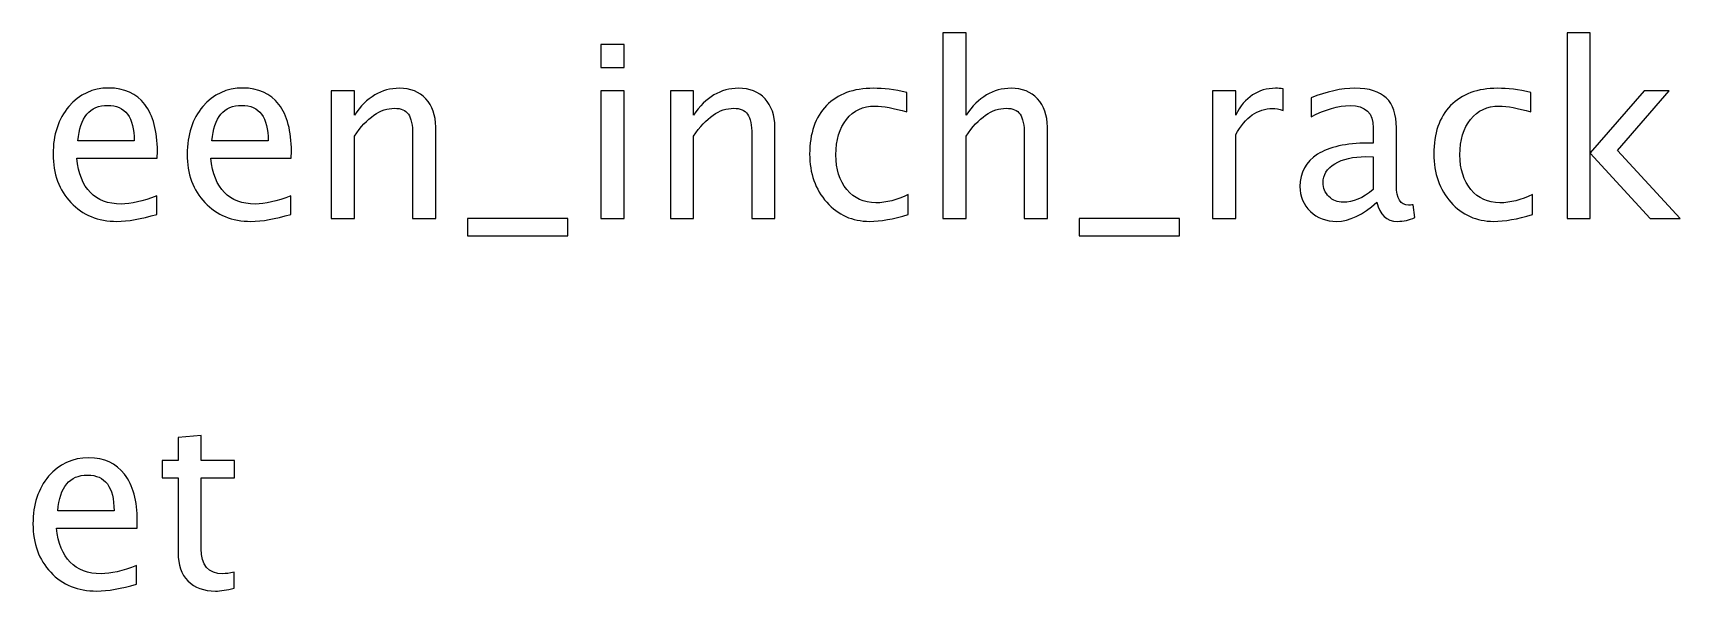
# Model space of a CAD drawing. Header units: centimetres. Extents: x -11.7 to 11.7, y -12.7 to 14.1.
# Drawn here: x 2.97 to 11.67, y 11.2 to 14.15 of the extents above; entities that cross this region are included whole.
import ezdxf

# ---------------------------------------------------------------- set-up
doc = ezdxf.new("R2010")
doc.units = ezdxf.units.CM
doc.header["$MEASUREMENT"] = 0
doc.layers.add('Layer 1', color=7, linetype='Continuous')

msp = doc.modelspace()

# ---------------------------------------------------------------- linework, layer by layer
at = {"layer": 'Layer 1'}
for points, knots in [([(5.97143, 13.96673), (5.97143, 13.96673), (5.97143, 14.08865), (5.97143, 14.08865), (5.97143, 14.08865), (5.97143, 14.08865), (6.09335, 14.08865), (6.09335, 14.08865), (6.09335, 14.08865), (6.09335, 14.08865), (6.09335, 13.96673), (6.09335, 13.96673), (6.09335, 13.96673), (6.09335, 13.96673), (5.97143, 13.96673), (5.97143, 13.96673)], [0, 0, 0, 0, 0.2, 0.2, 0.2, 0.2, 0.4, 0.4, 0.4, 0.4, 0.6, 0.6, 0.6, 0.6, 1, 1, 1, 1]), ([(7.77716, 13.17044), (7.77716, 13.17044), (7.77716, 14.14961), (7.77716, 14.14961), (7.77716, 14.14961), (7.77716, 14.14961), (7.89908, 14.14961), (7.89908, 14.14961), (7.89908, 14.14961), (7.89908, 14.14961), (7.89908, 13.71633), (7.89908, 13.71633), (7.89908, 13.71633), (7.96364, 13.81052), (8.0428, 13.85751), (8.13636, 13.85751), (8.13636, 13.85751), (8.1952, 13.85751), (8.24198, 13.8391), (8.27648, 13.80205), (8.27648, 13.80205), (8.31098, 13.76522), (8.32834, 13.71548), (8.32834, 13.65325), (8.32834, 13.65325), (8.32834, 13.65325), (8.32834, 13.17044), (8.32834, 13.17044), (8.32834, 13.17044), (8.32834, 13.17044), (8.20642, 13.17044), (8.20642, 13.17044), (8.20642, 13.17044), (8.20642, 13.17044), (8.20642, 13.61346), (8.20642, 13.61346), (8.20642, 13.61346), (8.20642, 13.66341), (8.19901, 13.69897), (8.18441, 13.72014), (8.18441, 13.72014), (8.16959, 13.74152), (8.14525, 13.7521), (8.11117, 13.7521), (8.11117, 13.7521), (8.03624, 13.7521), (7.96554, 13.70321), (7.89908, 13.60542), (7.89908, 13.60542), (7.89908, 13.60542), (7.89908, 13.17044), (7.89908, 13.17044), (7.89908, 13.17044), (7.89908, 13.17044), (7.77716, 13.17044), (7.77716, 13.17044)], [0, 0, 0, 0, 0.0666667, 0.0666667, 0.0666667, 0.0666667, 0.1333333, 0.1333333, 0.1333333, 0.1333333, 0.2, 0.2, 0.2, 0.2, 0.2666667, 0.2666667, 0.2666667, 0.2666667, 0.3333333, 0.3333333, 0.3333333, 0.3333333, 0.4, 0.4, 0.4, 0.4, 0.4666667, 0.4666667, 0.4666667, 0.4666667, 0.5333333, 0.5333333, 0.5333333, 0.5333333, 0.6, 0.6, 0.6, 0.6, 0.6666667, 0.6666667, 0.6666667, 0.6666667, 0.7333333, 0.7333333, 0.7333333, 0.7333333, 0.8, 0.8, 0.8, 0.8, 0.8666667, 0.8666667, 0.8666667, 0.8666667, 1, 1, 1, 1]), ([(11.07175, 13.17044), (11.07175, 13.17044), (11.07175, 14.14961), (11.07175, 14.14961), (11.07175, 14.14961), (11.07175, 14.14961), (11.19367, 14.14961), (11.19367, 14.14961), (11.19367, 14.14961), (11.19367, 14.14961), (11.19367, 13.51694), (11.19367, 13.51694), (11.19367, 13.51694), (11.19367, 13.51694), (11.47942, 13.84354), (11.47942, 13.84354), (11.47942, 13.84354), (11.47942, 13.84354), (11.61108, 13.84354), (11.61108, 13.84354), (11.61108, 13.84354), (11.61108, 13.84354), (11.33803, 13.52943), (11.33803, 13.52943), (11.33803, 13.52943), (11.33803, 13.52943), (11.66823, 13.17044), (11.66823, 13.17044), (11.66823, 13.17044), (11.66823, 13.17044), (11.51117, 13.17044), (11.51117, 13.17044), (11.51117, 13.17044), (11.51117, 13.17044), (11.19367, 13.51567), (11.19367, 13.51567), (11.19367, 13.51567), (11.19367, 13.51567), (11.19367, 13.17044), (11.19367, 13.17044), (11.19367, 13.17044), (11.19367, 13.17044), (11.07175, 13.17044), (11.07175, 13.17044)], [0, 0, 0, 0, 0.0833333, 0.0833333, 0.0833333, 0.0833333, 0.1666667, 0.1666667, 0.1666667, 0.1666667, 0.25, 0.25, 0.25, 0.25, 0.3333333, 0.3333333, 0.3333333, 0.3333333, 0.4166667, 0.4166667, 0.4166667, 0.4166667, 0.5, 0.5, 0.5, 0.5, 0.5833333, 0.5833333, 0.5833333, 0.5833333, 0.6666667, 0.6666667, 0.6666667, 0.6666667, 0.75, 0.75, 0.75, 0.75, 0.8333333, 0.8333333, 0.8333333, 0.8333333, 1, 1, 1, 1]), ([(3.62701, 13.19203), (3.5451, 13.16748), (3.47503, 13.1552), (3.41661, 13.1552), (3.41661, 13.1552), (3.31692, 13.1552), (3.23585, 13.18822), (3.17341, 13.25405), (3.17341, 13.25405), (3.11097, 13.31988), (3.07964, 13.40518), (3.07964, 13.51017), (3.07964, 13.51017), (3.07964, 13.61198), (3.10716, 13.69559), (3.1624, 13.76099), (3.1624, 13.76099), (3.21765, 13.82618), (3.28834, 13.85878), (3.37449, 13.85878), (3.37449, 13.85878), (3.45598, 13.85878), (3.51906, 13.82978), (3.56351, 13.77179), (3.56351, 13.77179), (3.60796, 13.71379), (3.63019, 13.63166), (3.63019, 13.52519), (3.63019, 13.52519), (3.63019, 13.52519), (3.62955, 13.48794), (3.62955, 13.48794), (3.62955, 13.48794), (3.62955, 13.48794), (3.2041, 13.48794), (3.2041, 13.48794), (3.2041, 13.48794), (3.22188, 13.32707), (3.30041, 13.24664), (3.43947, 13.24664), (3.43947, 13.24664), (3.49049, 13.24664), (3.55293, 13.26103), (3.62701, 13.28982), (3.62701, 13.28982), (3.62701, 13.28982), (3.62701, 13.19203), (3.62701, 13.19203)], [0, 0, 0, 0, 0.0769231, 0.0769231, 0.0769231, 0.0769231, 0.1538462, 0.1538462, 0.1538462, 0.1538462, 0.2307692, 0.2307692, 0.2307692, 0.2307692, 0.3076923, 0.3076923, 0.3076923, 0.3076923, 0.3846154, 0.3846154, 0.3846154, 0.3846154, 0.4615385, 0.4615385, 0.4615385, 0.4615385, 0.5384615, 0.5384615, 0.5384615, 0.5384615, 0.6153846, 0.6153846, 0.6153846, 0.6153846, 0.6923077, 0.6923077, 0.6923077, 0.6923077, 0.7692308, 0.7692308, 0.7692308, 0.7692308, 0.8461538, 0.8461538, 0.8461538, 0.8461538, 1, 1, 1, 1]), ([(4.33461, 13.19203), (4.2527, 13.16748), (4.18263, 13.1552), (4.12421, 13.1552), (4.12421, 13.1552), (4.02452, 13.1552), (3.94345, 13.18822), (3.88101, 13.25405), (3.88101, 13.25405), (3.81857, 13.31988), (3.78724, 13.40518), (3.78724, 13.51017), (3.78724, 13.51017), (3.78724, 13.61198), (3.81476, 13.69559), (3.87, 13.76099), (3.87, 13.76099), (3.92525, 13.82618), (3.99594, 13.85878), (4.08209, 13.85878), (4.08209, 13.85878), (4.16358, 13.85878), (4.22666, 13.82978), (4.27111, 13.77179), (4.27111, 13.77179), (4.31556, 13.71379), (4.33779, 13.63166), (4.33779, 13.52519), (4.33779, 13.52519), (4.33779, 13.52519), (4.33715, 13.48794), (4.33715, 13.48794), (4.33715, 13.48794), (4.33715, 13.48794), (3.9117, 13.48794), (3.9117, 13.48794), (3.9117, 13.48794), (3.92948, 13.32707), (4.00801, 13.24664), (4.14707, 13.24664), (4.14707, 13.24664), (4.19809, 13.24664), (4.26053, 13.26103), (4.33461, 13.28982), (4.33461, 13.28982), (4.33461, 13.28982), (4.33461, 13.19203), (4.33461, 13.19203)], [0, 0, 0, 0, 0.0769231, 0.0769231, 0.0769231, 0.0769231, 0.1538462, 0.1538462, 0.1538462, 0.1538462, 0.2307692, 0.2307692, 0.2307692, 0.2307692, 0.3076923, 0.3076923, 0.3076923, 0.3076923, 0.3846154, 0.3846154, 0.3846154, 0.3846154, 0.4615385, 0.4615385, 0.4615385, 0.4615385, 0.5384615, 0.5384615, 0.5384615, 0.5384615, 0.6153846, 0.6153846, 0.6153846, 0.6153846, 0.6923077, 0.6923077, 0.6923077, 0.6923077, 0.7692308, 0.7692308, 0.7692308, 0.7692308, 0.8461538, 0.8461538, 0.8461538, 0.8461538, 1, 1, 1, 1]), ([(4.54818, 13.17044), (4.54818, 13.17044), (4.54818, 13.84354), (4.54818, 13.84354), (4.54818, 13.84354), (4.54818, 13.84354), (4.6701, 13.84354), (4.6701, 13.84354), (4.6701, 13.84354), (4.6701, 13.84354), (4.6701, 13.71633), (4.6701, 13.71633), (4.6701, 13.71633), (4.73466, 13.81052), (4.81382, 13.85751), (4.90738, 13.85751), (4.90738, 13.85751), (4.96622, 13.85751), (5.013, 13.8391), (5.0475, 13.80205), (5.0475, 13.80205), (5.082, 13.76522), (5.09936, 13.71548), (5.09936, 13.65325), (5.09936, 13.65325), (5.09936, 13.65325), (5.09936, 13.17044), (5.09936, 13.17044), (5.09936, 13.17044), (5.09936, 13.17044), (4.97744, 13.17044), (4.97744, 13.17044), (4.97744, 13.17044), (4.97744, 13.17044), (4.97744, 13.61346), (4.97744, 13.61346), (4.97744, 13.61346), (4.97744, 13.66341), (4.97003, 13.69897), (4.95543, 13.72014), (4.95543, 13.72014), (4.94061, 13.74152), (4.91627, 13.7521), (4.88219, 13.7521), (4.88219, 13.7521), (4.80726, 13.7521), (4.73656, 13.70321), (4.6701, 13.60542), (4.6701, 13.60542), (4.6701, 13.60542), (4.6701, 13.17044), (4.6701, 13.17044), (4.6701, 13.17044), (4.6701, 13.17044), (4.54818, 13.17044), (4.54818, 13.17044)], [0, 0, 0, 0, 0.0666667, 0.0666667, 0.0666667, 0.0666667, 0.1333333, 0.1333333, 0.1333333, 0.1333333, 0.2, 0.2, 0.2, 0.2, 0.2666667, 0.2666667, 0.2666667, 0.2666667, 0.3333333, 0.3333333, 0.3333333, 0.3333333, 0.4, 0.4, 0.4, 0.4, 0.4666667, 0.4666667, 0.4666667, 0.4666667, 0.5333333, 0.5333333, 0.5333333, 0.5333333, 0.6, 0.6, 0.6, 0.6, 0.6666667, 0.6666667, 0.6666667, 0.6666667, 0.7333333, 0.7333333, 0.7333333, 0.7333333, 0.8, 0.8, 0.8, 0.8, 0.8666667, 0.8666667, 0.8666667, 0.8666667, 1, 1, 1, 1]), ([(5.97143, 13.17044), (5.97143, 13.17044), (5.97143, 13.84354), (5.97143, 13.84354), (5.97143, 13.84354), (5.97143, 13.84354), (6.09335, 13.84354), (6.09335, 13.84354), (6.09335, 13.84354), (6.09335, 13.84354), (6.09335, 13.17044), (6.09335, 13.17044), (6.09335, 13.17044), (6.09335, 13.17044), (5.97143, 13.17044), (5.97143, 13.17044)], [0, 0, 0, 0, 0.2, 0.2, 0.2, 0.2, 0.4, 0.4, 0.4, 0.4, 0.6, 0.6, 0.6, 0.6, 1, 1, 1, 1]), ([(6.33846, 13.17044), (6.33846, 13.17044), (6.33846, 13.84354), (6.33846, 13.84354), (6.33846, 13.84354), (6.33846, 13.84354), (6.46038, 13.84354), (6.46038, 13.84354), (6.46038, 13.84354), (6.46038, 13.84354), (6.46038, 13.71633), (6.46038, 13.71633), (6.46038, 13.71633), (6.52494, 13.81052), (6.6041, 13.85751), (6.69766, 13.85751), (6.69766, 13.85751), (6.7565, 13.85751), (6.80328, 13.8391), (6.83778, 13.80205), (6.83778, 13.80205), (6.87228, 13.76522), (6.88964, 13.71548), (6.88964, 13.65325), (6.88964, 13.65325), (6.88964, 13.65325), (6.88964, 13.17044), (6.88964, 13.17044), (6.88964, 13.17044), (6.88964, 13.17044), (6.76772, 13.17044), (6.76772, 13.17044), (6.76772, 13.17044), (6.76772, 13.17044), (6.76772, 13.61346), (6.76772, 13.61346), (6.76772, 13.61346), (6.76772, 13.66341), (6.76031, 13.69897), (6.74571, 13.72014), (6.74571, 13.72014), (6.73089, 13.74152), (6.70655, 13.7521), (6.67247, 13.7521), (6.67247, 13.7521), (6.59754, 13.7521), (6.52684, 13.70321), (6.46038, 13.60542), (6.46038, 13.60542), (6.46038, 13.60542), (6.46038, 13.17044), (6.46038, 13.17044), (6.46038, 13.17044), (6.46038, 13.17044), (6.33846, 13.17044), (6.33846, 13.17044)], [0, 0, 0, 0, 0.0666667, 0.0666667, 0.0666667, 0.0666667, 0.1333333, 0.1333333, 0.1333333, 0.1333333, 0.2, 0.2, 0.2, 0.2, 0.2666667, 0.2666667, 0.2666667, 0.2666667, 0.3333333, 0.3333333, 0.3333333, 0.3333333, 0.4, 0.4, 0.4, 0.4, 0.4666667, 0.4666667, 0.4666667, 0.4666667, 0.5333333, 0.5333333, 0.5333333, 0.5333333, 0.6, 0.6, 0.6, 0.6, 0.6666667, 0.6666667, 0.6666667, 0.6666667, 0.7333333, 0.7333333, 0.7333333, 0.7333333, 0.8, 0.8, 0.8, 0.8, 0.8666667, 0.8666667, 0.8666667, 0.8666667, 1, 1, 1, 1]), ([(7.59407, 13.19076), (7.51512, 13.16705), (7.44696, 13.1552), (7.3896, 13.1552), (7.3896, 13.1552), (7.29858, 13.1552), (7.22323, 13.18886), (7.16333, 13.25595), (7.16333, 13.25595), (7.10343, 13.32326), (7.07337, 13.40814), (7.07337, 13.51038), (7.07337, 13.51038), (7.07337, 13.6196), (7.103, 13.7049), (7.16227, 13.76586), (7.16227, 13.76586), (7.22154, 13.82703), (7.3043, 13.85751), (7.41056, 13.85751), (7.41056, 13.85751), (7.46284, 13.85751), (7.52168, 13.85031), (7.58645, 13.83592), (7.58645, 13.83592), (7.58645, 13.83592), (7.58645, 13.73305), (7.58645, 13.73305), (7.58645, 13.73305), (7.51766, 13.75337), (7.46157, 13.76353), (7.41839, 13.76353), (7.41839, 13.76353), (7.35573, 13.76353), (7.30557, 13.74004), (7.2681, 13.69326), (7.2681, 13.69326), (7.23064, 13.64648), (7.2118, 13.58404), (7.2118, 13.50614), (7.2118, 13.50614), (7.2118, 13.43058), (7.23127, 13.36962), (7.27001, 13.32284), (7.27001, 13.32284), (7.30874, 13.27627), (7.35933, 13.25299), (7.4222, 13.25299), (7.4222, 13.25299), (7.47787, 13.25299), (7.53502, 13.26738), (7.59407, 13.29617), (7.59407, 13.29617), (7.59407, 13.29617), (7.59407, 13.19076), (7.59407, 13.19076)], [0, 0, 0, 0, 0.0666667, 0.0666667, 0.0666667, 0.0666667, 0.1333333, 0.1333333, 0.1333333, 0.1333333, 0.2, 0.2, 0.2, 0.2, 0.2666667, 0.2666667, 0.2666667, 0.2666667, 0.3333333, 0.3333333, 0.3333333, 0.3333333, 0.4, 0.4, 0.4, 0.4, 0.4666667, 0.4666667, 0.4666667, 0.4666667, 0.5333333, 0.5333333, 0.5333333, 0.5333333, 0.6, 0.6, 0.6, 0.6, 0.6666667, 0.6666667, 0.6666667, 0.6666667, 0.7333333, 0.7333333, 0.7333333, 0.7333333, 0.8, 0.8, 0.8, 0.8, 0.8666667, 0.8666667, 0.8666667, 0.8666667, 1, 1, 1, 1]), ([(9.20041, 13.17044), (9.20041, 13.17044), (9.20041, 13.84354), (9.20041, 13.84354), (9.20041, 13.84354), (9.20041, 13.84354), (9.32233, 13.84354), (9.32233, 13.84354), (9.32233, 13.84354), (9.32233, 13.84354), (9.32233, 13.71633), (9.32233, 13.71633), (9.32233, 13.71633), (9.3708, 13.81052), (9.44108, 13.85751), (9.53336, 13.85751), (9.53336, 13.85751), (9.54585, 13.85751), (9.55897, 13.85645), (9.57252, 13.85434), (9.57252, 13.85434), (9.57252, 13.85434), (9.57252, 13.74025), (9.57252, 13.74025), (9.57252, 13.74025), (9.55135, 13.74723), (9.53273, 13.75083), (9.51664, 13.75083), (9.51664, 13.75083), (9.43917, 13.75083), (9.3744, 13.70511), (9.32233, 13.61346), (9.32233, 13.61346), (9.32233, 13.61346), (9.32233, 13.17044), (9.32233, 13.17044), (9.32233, 13.17044), (9.32233, 13.17044), (9.20041, 13.17044), (9.20041, 13.17044)], [0, 0, 0, 0, 0.0909091, 0.0909091, 0.0909091, 0.0909091, 0.1818182, 0.1818182, 0.1818182, 0.1818182, 0.2727273, 0.2727273, 0.2727273, 0.2727273, 0.3636364, 0.3636364, 0.3636364, 0.3636364, 0.4545455, 0.4545455, 0.4545455, 0.4545455, 0.5454545, 0.5454545, 0.5454545, 0.5454545, 0.6363636, 0.6363636, 0.6363636, 0.6363636, 0.7272727, 0.7272727, 0.7272727, 0.7272727, 0.8181818, 0.8181818, 0.8181818, 0.8181818, 1, 1, 1, 1]), ([(10.06697, 13.25617), (9.99374, 13.18886), (9.92325, 13.1552), (9.85552, 13.1552), (9.85552, 13.1552), (9.79985, 13.1552), (9.75349, 13.17256), (9.71688, 13.20748), (9.71688, 13.20748), (9.68005, 13.24241), (9.66163, 13.28643), (9.66163, 13.33956), (9.66163, 13.33956), (9.66163, 13.41301), (9.69253, 13.46953), (9.75434, 13.5089), (9.75434, 13.5089), (9.81615, 13.54827), (9.90484, 13.56795), (10.02041, 13.56795), (10.02041, 13.56795), (10.02041, 13.56795), (10.04898, 13.56795), (10.04898, 13.56795), (10.04898, 13.56795), (10.04898, 13.56795), (10.04898, 13.64902), (10.04898, 13.64902), (10.04898, 13.64902), (10.04898, 13.72712), (10.00834, 13.76607), (9.92685, 13.76607), (9.92685, 13.76607), (9.86377, 13.76607), (9.79477, 13.74617), (9.72005, 13.70638), (9.72005, 13.70638), (9.72005, 13.70638), (9.72005, 13.80671), (9.72005, 13.80671), (9.72005, 13.80671), (9.80218, 13.84058), (9.87965, 13.85751), (9.95225, 13.85751), (9.95225, 13.85751), (10.02697, 13.85751), (10.08221, 13.84058), (10.11756, 13.8065), (10.11756, 13.8065), (10.15312, 13.77242), (10.1709, 13.71993), (10.1709, 13.64902), (10.1709, 13.64902), (10.1709, 13.64902), (10.1709, 13.34485), (10.1709, 13.34485), (10.1709, 13.34485), (10.1709, 13.27522), (10.19228, 13.24029), (10.23525, 13.24029), (10.23525, 13.24029), (10.24054, 13.24029), (10.24837, 13.24114), (10.25874, 13.24283), (10.25874, 13.24283), (10.25874, 13.24283), (10.26742, 13.1751), (10.26742, 13.1751), (10.26742, 13.1751), (10.23969, 13.16176), (10.20921, 13.1552), (10.17577, 13.1552), (10.17577, 13.1552), (10.11883, 13.1552), (10.08264, 13.18886), (10.06697, 13.25617)], [0, 0, 0, 0, 0.05, 0.05, 0.05, 0.05, 0.1, 0.1, 0.1, 0.1, 0.15, 0.15, 0.15, 0.15, 0.2, 0.2, 0.2, 0.2, 0.25, 0.25, 0.25, 0.25, 0.3, 0.3, 0.3, 0.3, 0.35, 0.35, 0.35, 0.35, 0.4, 0.4, 0.4, 0.4, 0.45, 0.45, 0.45, 0.45, 0.5, 0.5, 0.5, 0.5, 0.55, 0.55, 0.55, 0.55, 0.6, 0.6, 0.6, 0.6, 0.65, 0.65, 0.65, 0.65, 0.7, 0.7, 0.7, 0.7, 0.75, 0.75, 0.75, 0.75, 0.8, 0.8, 0.8, 0.8, 0.85, 0.85, 0.85, 0.85, 0.9, 0.9, 0.9, 0.9, 1, 1, 1, 1]), ([(10.88866, 13.19076), (10.80971, 13.16705), (10.74155, 13.1552), (10.68419, 13.1552), (10.68419, 13.1552), (10.59317, 13.1552), (10.51782, 13.18886), (10.45792, 13.25595), (10.45792, 13.25595), (10.39802, 13.32326), (10.36796, 13.40814), (10.36796, 13.51038), (10.36796, 13.51038), (10.36796, 13.6196), (10.39759, 13.7049), (10.45686, 13.76586), (10.45686, 13.76586), (10.51613, 13.82703), (10.59889, 13.85751), (10.70515, 13.85751), (10.70515, 13.85751), (10.75743, 13.85751), (10.81627, 13.85031), (10.88104, 13.83592), (10.88104, 13.83592), (10.88104, 13.83592), (10.88104, 13.73305), (10.88104, 13.73305), (10.88104, 13.73305), (10.81225, 13.75337), (10.75616, 13.76353), (10.71298, 13.76353), (10.71298, 13.76353), (10.65032, 13.76353), (10.60016, 13.74004), (10.56269, 13.69326), (10.56269, 13.69326), (10.52523, 13.64648), (10.50639, 13.58404), (10.50639, 13.50614), (10.50639, 13.50614), (10.50639, 13.43058), (10.52586, 13.36962), (10.5646, 13.32284), (10.5646, 13.32284), (10.60333, 13.27627), (10.65392, 13.25299), (10.71679, 13.25299), (10.71679, 13.25299), (10.77246, 13.25299), (10.82961, 13.26738), (10.88866, 13.29617), (10.88866, 13.29617), (10.88866, 13.29617), (10.88866, 13.19076), (10.88866, 13.19076)], [0, 0, 0, 0, 0.0666667, 0.0666667, 0.0666667, 0.0666667, 0.1333333, 0.1333333, 0.1333333, 0.1333333, 0.2, 0.2, 0.2, 0.2, 0.2666667, 0.2666667, 0.2666667, 0.2666667, 0.3333333, 0.3333333, 0.3333333, 0.3333333, 0.4, 0.4, 0.4, 0.4, 0.4666667, 0.4666667, 0.4666667, 0.4666667, 0.5333333, 0.5333333, 0.5333333, 0.5333333, 0.6, 0.6, 0.6, 0.6, 0.6666667, 0.6666667, 0.6666667, 0.6666667, 0.7333333, 0.7333333, 0.7333333, 0.7333333, 0.8, 0.8, 0.8, 0.8, 0.8666667, 0.8666667, 0.8666667, 0.8666667, 1, 1, 1, 1]), ([(3.21045, 13.57938), (3.21045, 13.57938), (3.50763, 13.57938), (3.50763, 13.57938), (3.50763, 13.57938), (3.50763, 13.70469), (3.46085, 13.76734), (3.36751, 13.76734), (3.36751, 13.76734), (3.27353, 13.76734), (3.22125, 13.70469), (3.21045, 13.57938)], [0, 0, 0, 0, 0.25, 0.25, 0.25, 0.25, 0.5, 0.5, 0.5, 0.5, 1, 1, 1, 1]), ([(3.91805, 13.57938), (3.91805, 13.57938), (4.21523, 13.57938), (4.21523, 13.57938), (4.21523, 13.57938), (4.21523, 13.70469), (4.16845, 13.76734), (4.07511, 13.76734), (4.07511, 13.76734), (3.98113, 13.76734), (3.92885, 13.70469), (3.91805, 13.57938)], [0, 0, 0, 0, 0.25, 0.25, 0.25, 0.25, 0.5, 0.5, 0.5, 0.5, 1, 1, 1, 1]), ([(10.04898, 13.32263), (10.04898, 13.32263), (10.04898, 13.49556), (10.04898, 13.49556), (10.04898, 13.49556), (10.04898, 13.49556), (10.00982, 13.49683), (10.00982, 13.49683), (10.00982, 13.49683), (9.94209, 13.49683), (9.88748, 13.48434), (9.84578, 13.45937), (9.84578, 13.45937), (9.80429, 13.43418), (9.78355, 13.40095), (9.78355, 13.35946), (9.78355, 13.35946), (9.78355, 13.33046), (9.79392, 13.30591), (9.81445, 13.2858), (9.81445, 13.2858), (9.8352, 13.26569), (9.86039, 13.25553), (9.89023, 13.25553), (9.89023, 13.25553), (9.94103, 13.25553), (9.99395, 13.27797), (10.04898, 13.32263)], [0, 0, 0, 0, 0.125, 0.125, 0.125, 0.125, 0.25, 0.25, 0.25, 0.25, 0.375, 0.375, 0.375, 0.375, 0.5, 0.5, 0.5, 0.5, 0.625, 0.625, 0.625, 0.625, 0.75, 0.75, 0.75, 0.75, 1, 1, 1, 1]), ([(5.26785, 13.079), (5.26785, 13.079), (5.26785, 13.17044), (5.26785, 13.17044), (5.26785, 13.17044), (5.26785, 13.17044), (5.79617, 13.17044), (5.79617, 13.17044), (5.79617, 13.17044), (5.79617, 13.17044), (5.79617, 13.079), (5.79617, 13.079), (5.79617, 13.079), (5.79617, 13.079), (5.26785, 13.079), (5.26785, 13.079)], [0, 0, 0, 0, 0.2, 0.2, 0.2, 0.2, 0.4, 0.4, 0.4, 0.4, 0.6, 0.6, 0.6, 0.6, 1, 1, 1, 1]), ([(8.49683, 13.079), (8.49683, 13.079), (8.49683, 13.17044), (8.49683, 13.17044), (8.49683, 13.17044), (8.49683, 13.17044), (9.02515, 13.17044), (9.02515, 13.17044), (9.02515, 13.17044), (9.02515, 13.17044), (9.02515, 13.079), (9.02515, 13.079), (9.02515, 13.079), (9.02515, 13.079), (8.49683, 13.079), (8.49683, 13.079)], [0, 0, 0, 0, 0.2, 0.2, 0.2, 0.2, 0.4, 0.4, 0.4, 0.4, 0.6, 0.6, 0.6, 0.6, 1, 1, 1, 1]), ([(4.03511, 11.21908), (3.99743, 11.20871), (3.96463, 11.20363), (3.9369, 11.20363), (3.9369, 11.20363), (3.87467, 11.20363), (3.8262, 11.22141), (3.79148, 11.25697), (3.79148, 11.25697), (3.75656, 11.29253), (3.7392, 11.34185), (3.7392, 11.40514), (3.7392, 11.40514), (3.7392, 11.40514), (3.7392, 11.80053), (3.7392, 11.80053), (3.7392, 11.80053), (3.7392, 11.80053), (3.65496, 11.80053), (3.65496, 11.80053), (3.65496, 11.80053), (3.65496, 11.80053), (3.65496, 11.89197), (3.65496, 11.89197), (3.65496, 11.89197), (3.65496, 11.89197), (3.7392, 11.89197), (3.7392, 11.89197), (3.7392, 11.89197), (3.7392, 11.89197), (3.7392, 12.01368), (3.7392, 12.01368), (3.7392, 12.01368), (3.7392, 12.01368), (3.86112, 12.02532), (3.86112, 12.02532), (3.86112, 12.02532), (3.86112, 12.02532), (3.86112, 11.89197), (3.86112, 11.89197), (3.86112, 11.89197), (3.86112, 11.89197), (4.03765, 11.89197), (4.03765, 11.89197), (4.03765, 11.89197), (4.03765, 11.89197), (4.03765, 11.80053), (4.03765, 11.80053), (4.03765, 11.80053), (4.03765, 11.80053), (3.86112, 11.80053), (3.86112, 11.80053), (3.86112, 11.80053), (3.86112, 11.80053), (3.86112, 11.42715), (3.86112, 11.42715), (3.86112, 11.42715), (3.86112, 11.3391), (3.89943, 11.29507), (3.97584, 11.29507), (3.97584, 11.29507), (3.99214, 11.29507), (4.01183, 11.29782), (4.03511, 11.30311), (4.03511, 11.30311), (4.03511, 11.30311), (4.03511, 11.21908), (4.03511, 11.21908)], [0, 0, 0, 0, 0.0555556, 0.0555556, 0.0555556, 0.0555556, 0.1111111, 0.1111111, 0.1111111, 0.1111111, 0.1666667, 0.1666667, 0.1666667, 0.1666667, 0.2222222, 0.2222222, 0.2222222, 0.2222222, 0.2777778, 0.2777778, 0.2777778, 0.2777778, 0.3333333, 0.3333333, 0.3333333, 0.3333333, 0.3888889, 0.3888889, 0.3888889, 0.3888889, 0.4444444, 0.4444444, 0.4444444, 0.4444444, 0.5, 0.5, 0.5, 0.5, 0.5555556, 0.5555556, 0.5555556, 0.5555556, 0.6111111, 0.6111111, 0.6111111, 0.6111111, 0.6666667, 0.6666667, 0.6666667, 0.6666667, 0.7222222, 0.7222222, 0.7222222, 0.7222222, 0.7777778, 0.7777778, 0.7777778, 0.7777778, 0.8333333, 0.8333333, 0.8333333, 0.8333333, 0.8888889, 0.8888889, 0.8888889, 0.8888889, 1, 1, 1, 1]), ([(3.52055, 11.24046), (3.43864, 11.21591), (3.36857, 11.20363), (3.31015, 11.20363), (3.31015, 11.20363), (3.21046, 11.20363), (3.12939, 11.23665), (3.06695, 11.30248), (3.06695, 11.30248), (3.00451, 11.36831), (2.97318, 11.45361), (2.97318, 11.5586), (2.97318, 11.5586), (2.97318, 11.66041), (3.0007, 11.74402), (3.05594, 11.80942), (3.05594, 11.80942), (3.11119, 11.87461), (3.18188, 11.90721), (3.26803, 11.90721), (3.26803, 11.90721), (3.34952, 11.90721), (3.4126, 11.87821), (3.45705, 11.82022), (3.45705, 11.82022), (3.5015, 11.76222), (3.52373, 11.68009), (3.52373, 11.57362), (3.52373, 11.57362), (3.52373, 11.57362), (3.52309, 11.53637), (3.52309, 11.53637), (3.52309, 11.53637), (3.52309, 11.53637), (3.09764, 11.53637), (3.09764, 11.53637), (3.09764, 11.53637), (3.11542, 11.3755), (3.19395, 11.29507), (3.33301, 11.29507), (3.33301, 11.29507), (3.38403, 11.29507), (3.44647, 11.30946), (3.52055, 11.33825), (3.52055, 11.33825), (3.52055, 11.33825), (3.52055, 11.24046), (3.52055, 11.24046)], [0, 0, 0, 0, 0.0769231, 0.0769231, 0.0769231, 0.0769231, 0.1538462, 0.1538462, 0.1538462, 0.1538462, 0.2307692, 0.2307692, 0.2307692, 0.2307692, 0.3076923, 0.3076923, 0.3076923, 0.3076923, 0.3846154, 0.3846154, 0.3846154, 0.3846154, 0.4615385, 0.4615385, 0.4615385, 0.4615385, 0.5384615, 0.5384615, 0.5384615, 0.5384615, 0.6153846, 0.6153846, 0.6153846, 0.6153846, 0.6923077, 0.6923077, 0.6923077, 0.6923077, 0.7692308, 0.7692308, 0.7692308, 0.7692308, 0.8461538, 0.8461538, 0.8461538, 0.8461538, 1, 1, 1, 1]), ([(3.10399, 11.62781), (3.10399, 11.62781), (3.40117, 11.62781), (3.40117, 11.62781), (3.40117, 11.62781), (3.40117, 11.75312), (3.35439, 11.81577), (3.26105, 11.81577), (3.26105, 11.81577), (3.16707, 11.81577), (3.11479, 11.75312), (3.10399, 11.62781)], [0, 0, 0, 0, 0.25, 0.25, 0.25, 0.25, 0.5, 0.5, 0.5, 0.5, 1, 1, 1, 1])]:
    msp.add_open_spline(points, degree=3, knots=knots, dxfattribs=at)

doc.saveas('drawing.dxf')
